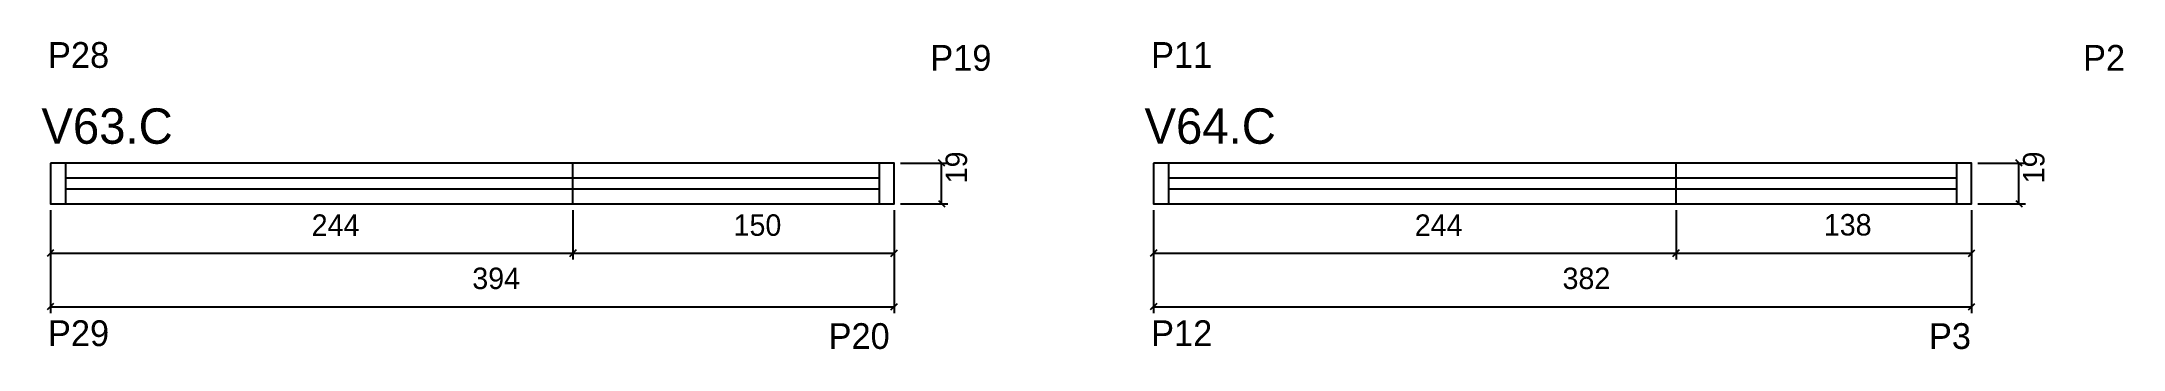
# Model space of a CAD drawing. Header units: metres. Extents: x 4104 to 5076, y -589 to -446.
import ezdxf

# ---------------------------------------------------------------- set-up
doc = ezdxf.new("R2010")
doc.units = ezdxf.units.M
for name, color, linetype in [('5', 7, 'Continuous'), ('COTA', 7, 'Continuous'), ('NOMENCLATURA', 7, 'Continuous'), ('Painéis', 7, 'Continuous'), ('SARR_2.2x7', 7, 'Continuous')]:
    doc.layers.add(name, color=color, linetype=linetype)

msp = doc.modelspace()

# ---------------------------------------------------------------- linework, layer by layer
at = {"layer": 'COTA', "color": 4, "lineweight": 25}
for p, q in [((4504.72, -502.11), (4526.84, -502.11)), ((4523.84, -521.11), (4523.84, -502.11)), ((5007.81, -502.11), (5029.93, -502.11)), ((5026.93, -521.11), (5026.93, -502.11)), ((4107.72, -524.11), (4107.72, -572.11)), ((4501.72, -524.11), (4501.72, -572.11)), ((4504.72, -521.11), (4526.84, -521.11)), ((4622.81, -524.11), (4622.81, -572.11)), ((5004.81, -524.11), (5004.81, -572.11)), ((5007.81, -521.11), (5029.93, -521.11)), ((4107.72, -569.11), (4501.72, -569.11)), ((4622.81, -569.11), (5004.81, -569.11))]:
    msp.add_line(p, q, dxfattribs=at)
at = {"layer": 'COTA', "color": 0, "lineweight": 25}
for p, q in [((4525.34, -503.61), (4522.34, -500.61)), ((5028.43, -503.61), (5025.43, -500.61)), ((4522.34, -519.61), (4525.34, -522.61)), ((5025.43, -519.61), (5028.43, -522.61)), ((4109.22, -567.61), (4106.22, -570.61)), ((4500.22, -570.61), (4503.22, -567.61)), ((4624.31, -567.61), (4621.31, -570.61)), ((5003.31, -570.61), (5006.31, -567.61))]:
    msp.add_line(p, q, dxfattribs=at)
at = {"layer": 'Painéis', "color": 200, "lineweight": 25}
for p, q in [((4351.72, -521.11), (4351.72, -502.11)), ((4866.81, -521.11), (4866.81, -502.11))]:
    msp.add_line(p, q, dxfattribs=at)
at = {"layer": 'Painéis', "color": 4, "lineweight": 25}
for p, q in [((4107.72, -524.11), (4107.72, -547.15)), ((4351.72, -524.11), (4351.72, -547.15)), ((4351.72, -524.11), (4351.72, -547.15)), ((4501.72, -524.11), (4501.72, -547.15)), ((4622.81, -524.11), (4622.81, -547.15)), ((4866.81, -524.11), (4866.81, -547.15)), ((4866.81, -524.11), (4866.81, -547.15)), ((5004.81, -524.11), (5004.81, -547.15)), ((4107.72, -544.15), (4351.72, -544.15)), ((4351.72, -544.15), (4501.72, -544.15)), ((4622.81, -544.15), (4866.81, -544.15)), ((4866.81, -544.15), (5004.81, -544.15))]:
    msp.add_line(p, q, dxfattribs=at)
at = {"layer": 'Painéis', "color": 0, "lineweight": 25}
for p, q in [((4109.22, -542.65), (4106.22, -545.65)), ((4350.22, -545.65), (4353.22, -542.65)), ((4353.22, -542.65), (4350.22, -545.65)), ((4500.22, -545.65), (4503.22, -542.65)), ((4624.31, -542.65), (4621.31, -545.65)), ((4865.31, -545.65), (4868.31, -542.65)), ((4868.31, -542.65), (4865.31, -545.65)), ((5003.31, -545.65), (5006.31, -542.65))]:
    msp.add_line(p, q, dxfattribs=at)
at = {"layer": 'Painéis', "color": 200, "lineweight": 25}
for points in [[(4107.72, -502.11), (4107.72, -521.11), (4501.72, -521.11), (4501.72, -502.11), (4107.72, -502.11)], [(4622.81, -502.11), (4622.81, -521.11), (5004.81, -521.11), (5004.81, -502.11), (4622.81, -502.11)]]:
    msp.add_lwpolyline(points, dxfattribs=at)
at = {"layer": 'SARR_2.2x7', "color": 40, "lineweight": 25}
for p, q in [((4114.72, -502.11), (4114.72, -521.11)), ((4494.72, -502.11), (4494.72, -521.11)), ((4629.81, -502.11), (4629.81, -521.11)), ((4997.81, -502.11), (4997.81, -521.11)), ((4351.72, -509.11), (4114.72, -509.11)), ((4114.72, -514.11), (4351.72, -514.11)), ((4494.72, -509.11), (4351.72, -509.11)), ((4351.72, -514.11), (4494.72, -514.11)), ((4866.81, -509.11), (4629.81, -509.11)), ((4629.81, -514.11), (4866.81, -514.11)), ((4997.81, -509.11), (4866.81, -509.11)), ((4866.81, -514.11), (4997.81, -514.11))]:
    msp.add_line(p, q, dxfattribs=at)

# ---------------------------------------------------------------- texts
at = {"layer": '5', "color": 5, "lineweight": 25}
for s, p in [('P28', (4106.6, -457.76)), ('P19', (4518.58, -459.1)), ('P11', (4621.7, -457.76)), ('P2', (5056.87, -459.1)), ('P29', (4106.6, -587.42)), ('P20', (4471.08, -588.76)), ('P12', (4621.7, -587.42)), ('P3', (4984.9, -588.76))]:
    msp.add_text(s, height=12, rotation=359.99996, dxfattribs=at).set_placement(p)
at = {"layer": 'COTA', "color": 240, "lineweight": 25}
for p in [(4535.75, -511.61), (5038.84, -511.61)]:
    msp.add_text('19', height=10, rotation=90, dxfattribs=at).set_placement(p)
for s, p in [('394', (4304.72, -560.86)), ('382', (4813.81, -560.86))]:
    msp.add_text(s, height=10, dxfattribs=at).set_placement(p)
at = {"layer": 'NOMENCLATURA', "color": 7, "lineweight": 25}
for s, p in [('V63.C', (4103.53, -493.14)), ('V64.C', (4618.62, -493.14))]:
    msp.add_text(s, height=16.5, dxfattribs=at).set_placement(p)
at = {"layer": 'Painéis', "color": 240, "lineweight": 25}
for s, p in [('244', (4229.72, -536.07)), ('150', (4426.72, -536.04)), ('244', (4744.81, -536.07)), ('138', (4935.81, -535.91))]:
    msp.add_text(s, height=10, dxfattribs=at).set_placement(p)

doc.saveas('drawing.dxf')
